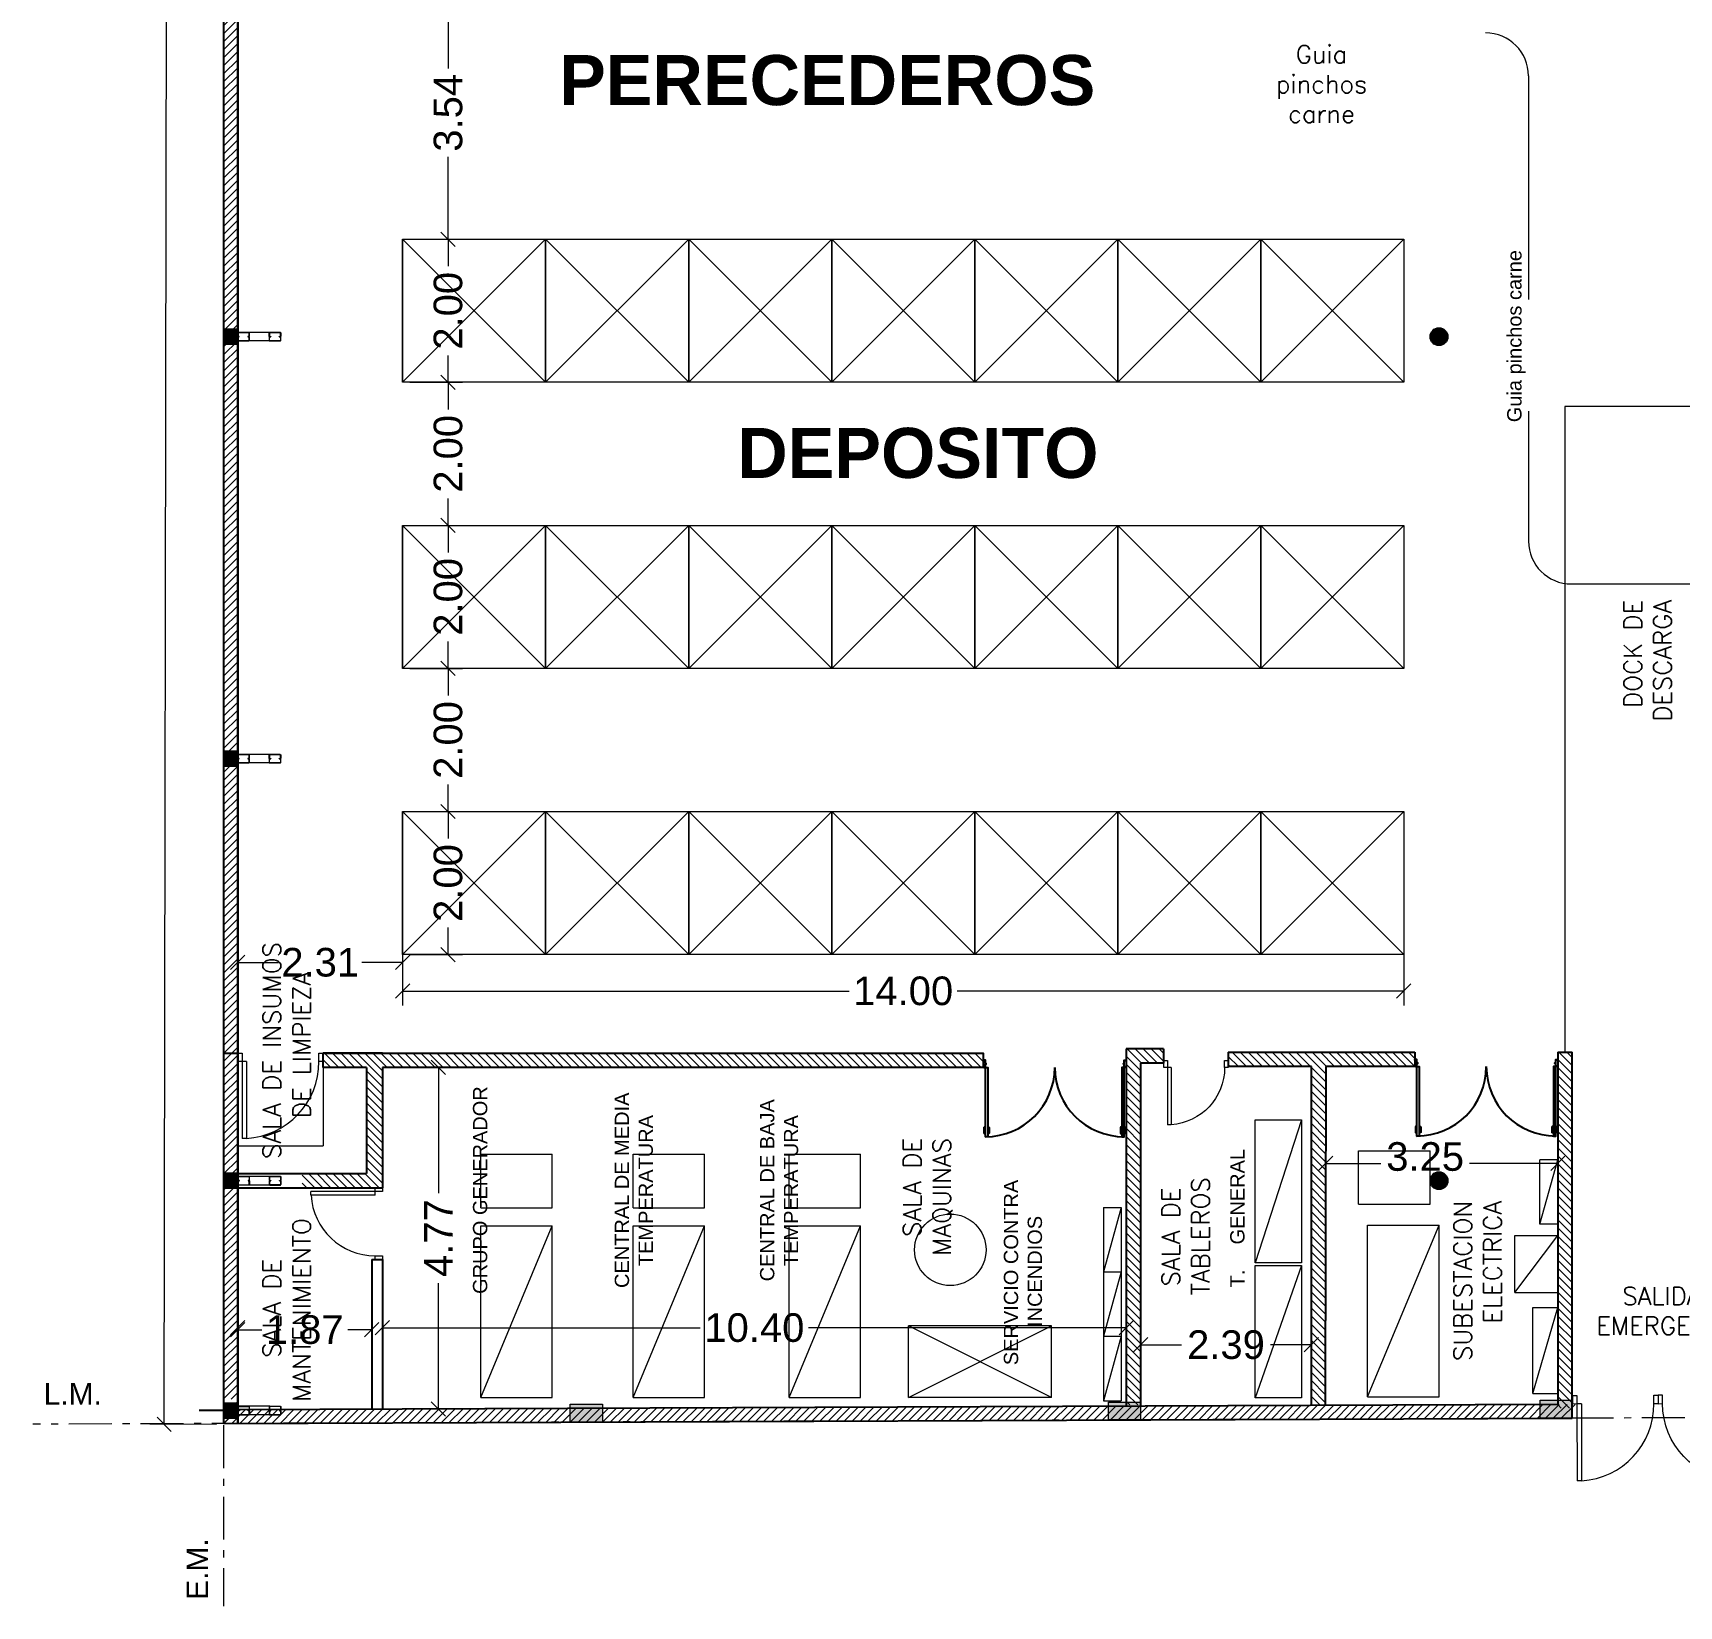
# Model space of a CAD drawing. Header units: inches. Extents: x 2 to 182, y -26 to 193.
# Drawn here: x 110.43 to 133.46, y 5.32 to 27.31 of the extents above; entities that cross this region are included whole.
import ezdxf

# ---------------------------------------------------------------- set-up
doc = ezdxf.new("R2010")
doc.units = ezdxf.units.IN
doc.header["$MEASUREMENT"] = 0
for name, pattern in [('ACAD_ISO10W100', [18, 12, -3, 0, -3]), ('HIDDEN2', [4.7625, 3.175, -1.5875]), ('LÍNEAS_OCULTAS2', [0.1875, 0.125, -0.0625])]:
    doc.linetypes.add(name, pattern=pattern)
for name, color, linetype, lineweight in [('0-EQUIPAMIENTO-LAB', 6, 'Continuous', 9), ('01 eje', 30, 'ACAD_ISO10W100', 9), ('ARQ-CARPINTERIAS', 4, 'Continuous', 9), ('Est-Acero', 4, 'Continuous', 13), ('Est-muro', 7, 'Continuous', 0), ('HATCH HORMIGON', 100, 'Continuous', 13), ('L COTAS', 1, 'Continuous', 9), ('l gris', 9, 'Continuous', 5), ('L PROYEC', 4, 'HIDDEN2', 9), ('LAVADO MU', 10, 'Continuous', 5)]:
    doc.layers.add(name, color=color, linetype=linetype, lineweight=lineweight)
for name, color, linetype in [('01-COTAS ESTRUCTURA', 9, 'Continuous'), ('ARQ-TXTS LOCAL', 3, 'Continuous'), ('CARP-Herrajes', 9, 'Continuous'), ('Carp-Linea abrir', 9, 'Continuous'), ('CARP-MARCOS', 4, 'Continuous'), ('CARP-Puertas', 4, 'Continuous'), ('l muro', 5, 'Continuous'), ('l olumnas', 140, 'Continuous'), ('l texto', 30, 'Continuous'), ('smr acero', 170, 'Continuous')]:
    doc.layers.add(name, color=color, linetype=linetype)
doc.styles.add('2mm para 1.100', font='ARIAL.TTF')
doc.styles.add('3mm para 1.100', font='ARIAL.TTF')
doc.styles.add('RomanS', font='romans.shx')
doc.styles.get("Standard").update_dxf_attribs({"font": 'ARIAL.TTF'})
doc.dimstyles.new('cotas 1.100', dxfattribs={"dimscale": 2, "dimtxt": 0.2, "dimasz": 0.1, "dimexe": 0.1, "dimexo": 0.05, "dimgap": 0.05, "dimtad": 0, "dimzin": 0, "dimdsep": 46, "dimtxsty": '2mm para 1.100', "dimblk": 'OBLIQUE', "dimcen": 0.09, "dimclrd": 256, "dimclre": 256, "dimclrt": 256, "dimaunit": 1, "dimadec": 3, "dimazin": 0, "dimtfac": 1, "dimtofl": 0, "dimtmove": 2, "dimatfit": 3, "dimfxl": 0, "dimtolj": 1, "dimtzin": 0, "dimlwd": -1, "dimlwe": -1, "dimarcsym": 0})

# ---------------------------------------------------------------- blocks, each defined once
blk = doc.blocks.new('terreno1')
at = {"layer": '01 eje', "ltscale": 0.05}
for p, q in [((2858.813, 860.328), (2858.813, 730.799)), ((2901.252, 733.518), (2856.148, 733.34))]:
    blk.add_line(p, q, dxfattribs=at)
at = {"layer": '01 eje', "insert": (2856.297, 733.915), "char_height": 0.3, "attachment_point": 1}
blk.add_mtext_dynamic_manual_height_columns('L.M.', width=7.33177, gutter_width=12.5, heights=[0], dxfattribs=at)
at = {"layer": '01 eje', "insert": (2858.296, 730.885), "char_height": 0.3, "attachment_point": 1, "rotation": 90}
blk.add_mtext_dynamic_manual_height_columns('E.M.', width=7.33177, gutter_width=12.5, heights=[0], dxfattribs=at)
blk = doc.blocks.new('SE-PM01$0$LR-PM01$0$Puerta1')
for p, q in [((616.66, 127.39), (616.66, 128.189)), ((616.711, 128.189), (616.66, 128.189)), ((616.711, 127.39), (616.711, 128.189)), ((616.711, 127.39), (616.66, 127.39))]:
    blk.add_line(p, q)
at = {"ltscale": 200}
for points in [[(616.61, 127.29), (616.66, 127.29), (616.66, 127.39), (616.61, 127.39)], [(617.46, 127.29), (617.51, 127.29), (617.51, 127.39), (617.46, 127.39)]]:
    blk.add_lwpolyline(points, close=True, dxfattribs=at)
blk.add_arc((616.66, 127.39), 0.8, 360, 86.3151, dxfattribs=at)
blk = doc.blocks.new('*U28')
at = {"layer": 'CARP-Herrajes'}
for p, q in [((0.03, 0.912), (0.02, 0.912)), ((0.03, 0.898), (0.02, 0.898)), ((0.062, 0.912), (0.072, 0.912)), ((0.062, 0.898), (0.072, 0.898)), ((1.938, 0.912), (1.928, 0.912)), ((1.938, 0.898), (1.928, 0.898)), ((1.97, 0.912), (1.98, 0.912)), ((1.97, 0.898), (1.98, 0.898))]:
    blk.add_line(p, q, dxfattribs=at)
for points in [[(0.013, 0.923), (0.017, 0.923, -0.414214), (0.02, 0.919), (0.02, 0.842, -0.414214), (0.017, 0.838), (0.013, 0.838, -0.414214), (0.01, 0.842), (0.01, 0.919, -0.414214)], [(0.079, 0.923), (0.075, 0.923, 0.414214), (0.072, 0.919), (0.072, 0.842, 0.414214), (0.075, 0.838), (0.079, 0.838, 0.414214), (0.082, 0.842), (0.082, 0.919, 0.414214)], [(1.921, 0.923), (1.925, 0.923, -0.414214), (1.928, 0.919), (1.928, 0.842, -0.414214), (1.925, 0.838), (1.921, 0.838, -0.414214), (1.918, 0.842), (1.918, 0.919, -0.414214)], [(1.987, 0.923), (1.983, 0.923, 0.414214), (1.98, 0.919), (1.98, 0.842, 0.414214), (1.983, 0.838), (1.987, 0.838, 0.414214), (1.99, 0.842), (1.99, 0.919, 0.414214)]]:
    blk.add_lwpolyline(points, format="xyb", close=True, dxfattribs=at)
at = {"layer": 'Carp-Linea abrir'}
for centre, start, end in [((0.03, 0), 0, 90), ((1.97, 0), 90, 180)]:
    blk.add_arc(centre, 0.97, start, end, dxfattribs=at)
at = {"layer": 'CARP-MARCOS'}
for points in [[(0, 0), (0, -0.01), (0.01, -0.01), (0.01, 0), (0.03, 0), (0.03, -0.045), (0.04, -0.045), (0.04, -0.055), (0.03, -0.055), (0.03, -0.1), (0.01, -0.1), (0.01, -0.09), (0, -0.09), (0, -0.1)], [(2, 0), (2, -0.01), (1.99, -0.01), (1.99, 0), (1.97, 0), (1.97, -0.045), (1.96, -0.045), (1.96, -0.055), (1.97, -0.055), (1.97, -0.1), (1.99, -0.1), (1.99, -0.09), (2, -0.09), (2, -0.1)]]:
    blk.add_lwpolyline(points, dxfattribs=at)
at = {"layer": 'CARP-Puertas'}
for points in [[(0.03, 0), (0.062, 0), (0.062, 0.97), (0.03, 0.97), (0.03, 0)], [(1.97, 0), (1.938, 0), (1.938, 0.97), (1.97, 0.97), (1.97, 0)]]:
    blk.add_lwpolyline(points, dxfattribs=at)
blk = doc.blocks.new('_Oblique')
at = {"color": 0, "linetype": 'ByBlock', "lineweight": -2}
blk.add_line((-0.5, -0.5), (0.5, 0.5), dxfattribs=at)
blk = doc.blocks.new('*D234')
at = {"layer": 'Defpoints', "color": 0}
for p in [(112.468, 132.68), (113.298, 132.678), (113.098, 7.859)]:
    blk.add_point(p, dxfattribs=at)
at = {"layer": 'L COTAS'}
for p, q in [((113.198, 132.679), (112.268, 132.68)), ((112.468, 132.68), (112.37, 71.179)), ((112.268, 7.86), (112.367, 69.361)), ((112.998, 7.859), (112.068, 7.861))]:
    blk.add_line(p, q, dxfattribs=at)
at = {"layer": 'L COTAS', "xscale": 0.2, "yscale": 0.2, "zscale": 0.2}
for p, rotation in [((112.468, 132.68), 89.90828215739022), ((112.268, 7.86), 269.9082821573902)]:
    blk.add_blockref('_Oblique', p, dxfattribs=dict(at, rotation=rotation))
at = {"layer": 'L COTAS', "insert": (112.368, 70.27), "char_height": 0.4, "attachment_point": 5, "rotation": 89.9083, "style": '2mm para 1.100'}
blk.add_mtext('\\A1;124.82', dxfattribs=at)
blk = doc.blocks.new('*D305')
at = {"layer": 'Defpoints', "color": 0}
for p in [(115.839, 12.85), (116.104, 12.85), (116.466, 8.075)]:
    blk.add_point(p, dxfattribs=at)
at = {"layer": 'L COTAS'}
for p, q in [((115.939, 12.85), (116.304, 12.85)), ((116.104, 12.85), (116.104, 11.09)), ((116.104, 8.075), (116.104, 9.835)), ((116.366, 8.075), (115.904, 8.075))]:
    blk.add_line(p, q, dxfattribs=at)
at = {"layer": 'L COTAS', "xscale": 0.2, "yscale": 0.2, "zscale": 0.2}
for p, rotation in [((116.104, 12.85), 90), ((116.104, 8.075), 270)]:
    blk.add_blockref('_Oblique', p, dxfattribs=dict(at, rotation=rotation))
at = {"layer": 'L COTAS', "insert": (116.104, 10.463), "char_height": 0.4, "attachment_point": 5, "rotation": 90, "style": '2mm para 1.100'}
blk.add_mtext('\\A1;4.77', dxfattribs=at)
blk = doc.blocks.new('SE-PM01$0$P3')
for p, q in [((7, 19.56), (6.1, 19.56)), ((6.1, 19.509), (6.1, 19.56)), ((7, 19.509), (7, 19.56))]:
    blk.add_line(p, q)
at = {"ltscale": 200}
blk.add_line((7, 19.509), (6.1, 19.509), dxfattribs=at)
for points in [[(7.1, 19.61), (7.1, 19.56), (7, 19.56), (7, 19.61)], [(7.1, 18.66), (7.1, 18.61), (7, 18.61), (7, 18.66)]]:
    blk.add_lwpolyline(points, close=True, dxfattribs=at)
blk.add_arc((7, 19.56), 0.9, 183.2763, 270, dxfattribs=at)
blk = doc.blocks.new('*D325')
at = {"layer": 'Defpoints', "color": 0}
for p in [(115.604, 22.427), (115.604, 20.427), (116.24, 20.427)]:
    blk.add_point(p, dxfattribs=at)
at = {"layer": 'L COTAS'}
for p, q in [((115.704, 22.427), (116.44, 22.427)), ((116.24, 22.427), (116.24, 22.049)), ((116.24, 20.427), (116.24, 20.804)), ((115.704, 20.427), (116.44, 20.427))]:
    blk.add_line(p, q, dxfattribs=at)
at = {"layer": 'L COTAS', "xscale": 0.2, "yscale": 0.2, "zscale": 0.2}
for p, rotation in [((116.24, 22.427), 90), ((116.24, 20.427), 270)]:
    blk.add_blockref('_Oblique', p, dxfattribs=dict(at, rotation=rotation))
at = {"layer": 'L COTAS', "insert": (116.24, 21.427), "char_height": 0.4, "attachment_point": 5, "rotation": 90, "style": '2mm para 1.100'}
blk.add_mtext('\\A1;2.00', dxfattribs=at)
blk = doc.blocks.new('*D326')
at = {"layer": 'Defpoints', "color": 0}
for p in [(115.604, 20.427), (115.604, 18.427), (116.24, 18.427)]:
    blk.add_point(p, dxfattribs=at)
at = {"layer": 'L COTAS'}
for p, q in [((115.704, 20.427), (116.44, 20.427)), ((116.24, 20.427), (116.24, 20.049)), ((116.24, 18.427), (116.24, 18.804)), ((115.704, 18.427), (116.44, 18.427))]:
    blk.add_line(p, q, dxfattribs=at)
at = {"layer": 'L COTAS', "xscale": 0.2, "yscale": 0.2, "zscale": 0.2}
for p, rotation in [((116.24, 20.427), 90), ((116.24, 18.427), 270)]:
    blk.add_blockref('_Oblique', p, dxfattribs=dict(at, rotation=rotation))
at = {"layer": 'L COTAS', "insert": (116.24, 19.427), "char_height": 0.4, "attachment_point": 5, "rotation": 90, "style": '2mm para 1.100'}
blk.add_mtext('\\A1;2.00', dxfattribs=at)
blk = doc.blocks.new('*D327')
at = {"layer": 'Defpoints', "color": 0}
for p in [(115.604, 18.427), (115.604, 16.427), (116.24, 16.427)]:
    blk.add_point(p, dxfattribs=at)
at = {"layer": 'L COTAS'}
for p, q in [((115.704, 18.427), (116.44, 18.427)), ((116.24, 18.427), (116.24, 18.049)), ((116.24, 16.427), (116.24, 16.804)), ((115.704, 16.427), (116.44, 16.427))]:
    blk.add_line(p, q, dxfattribs=at)
at = {"layer": 'L COTAS', "xscale": 0.2, "yscale": 0.2, "zscale": 0.2}
for p, rotation in [((116.24, 18.427), 90), ((116.24, 16.427), 270)]:
    blk.add_blockref('_Oblique', p, dxfattribs=dict(at, rotation=rotation))
at = {"layer": 'L COTAS', "insert": (116.24, 17.427), "char_height": 0.4, "attachment_point": 5, "rotation": 90, "style": '2mm para 1.100'}
blk.add_mtext('\\A1;2.00', dxfattribs=at)
blk = doc.blocks.new('*D328')
at = {"layer": 'Defpoints', "color": 0}
for p in [(115.604, 16.427), (115.604, 14.427), (116.24, 14.427)]:
    blk.add_point(p, dxfattribs=at)
at = {"layer": 'L COTAS'}
for p, q in [((115.704, 16.427), (116.44, 16.427)), ((116.24, 16.427), (116.24, 16.049)), ((116.24, 14.427), (116.24, 14.804)), ((115.704, 14.427), (116.44, 14.427))]:
    blk.add_line(p, q, dxfattribs=at)
at = {"layer": 'L COTAS', "xscale": 0.2, "yscale": 0.2, "zscale": 0.2}
for p, rotation in [((116.24, 16.427), 90), ((116.24, 14.427), 270)]:
    blk.add_blockref('_Oblique', p, dxfattribs=dict(at, rotation=rotation))
at = {"layer": 'L COTAS', "insert": (116.24, 15.427), "char_height": 0.4, "attachment_point": 5, "rotation": 90, "style": '2mm para 1.100'}
blk.add_mtext('\\A1;2.00', dxfattribs=at)
blk = doc.blocks.new('*D336')
at = {"layer": 'Defpoints', "color": 0}
for p in [(128.514, 12.001), (131.76, 11.687), (128.514, 11.506)]:
    blk.add_point(p, dxfattribs=at)
at = {"layer": 'L COTAS'}
for p, q in [((128.514, 11.901), (128.514, 11.306)), ((131.76, 11.587), (131.76, 11.306)), ((128.514, 11.506), (129.284, 11.506)), ((131.76, 11.506), (130.525, 11.506))]:
    blk.add_line(p, q, dxfattribs=at)
at = {"layer": 'L COTAS', "xscale": 0.2, "yscale": 0.2, "zscale": 0.2, "rotation": 180}
blk.add_blockref('_Oblique', (128.514, 11.506), dxfattribs=at)
at = {"layer": 'L COTAS', "xscale": 0.2, "yscale": 0.2, "zscale": 0.2}
blk.add_blockref('_Oblique', (131.76, 11.506), dxfattribs=at)
at = {"layer": 'L COTAS', "insert": (129.904, 11.601), "char_height": 0.4, "attachment_point": 5, "style": '2mm para 1.100'}
blk.add_mtext('\\A1;3.25', dxfattribs=at)
blk = doc.blocks.new('*D463')
at = {"layer": 'Defpoints', "color": 0}
for p in [(129.604, 14.925), (115.604, 14.427), (115.604, 13.917)]:
    blk.add_point(p, dxfattribs=at)
at = {"layer": 'L COTAS'}
for p, q in [((129.604, 14.825), (129.604, 13.717)), ((115.604, 14.327), (115.604, 13.717)), ((115.604, 13.917), (121.848, 13.917)), ((129.604, 13.917), (123.359, 13.917))]:
    blk.add_line(p, q, dxfattribs=at)
at = {"layer": 'L COTAS', "xscale": 0.2, "yscale": 0.2, "zscale": 0.2, "rotation": 180}
blk.add_blockref('_Oblique', (115.604, 13.917), dxfattribs=at)
at = {"layer": 'L COTAS', "xscale": 0.2, "yscale": 0.2, "zscale": 0.2}
blk.add_blockref('_Oblique', (129.604, 13.917), dxfattribs=at)
at = {"layer": 'L COTAS', "insert": (122.604, 13.917), "char_height": 0.4, "attachment_point": 5, "style": '2mm para 1.100'}
blk.add_mtext('\\A1;14.00', dxfattribs=at)
blk = doc.blocks.new('*D337')
at = {"layer": 'Defpoints', "color": 0}
for p in [(113.298, 14.827), (115.604, 14.827), (113.298, 14.317)]:
    blk.add_point(p, dxfattribs=at)
at = {"layer": 'L COTAS'}
for p, q in [((113.298, 14.727), (113.298, 14.117)), ((115.604, 14.727), (115.604, 14.117)), ((113.298, 14.317), (113.867, 14.317)), ((115.604, 14.317), (115.035, 14.317))]:
    blk.add_line(p, q, dxfattribs=at)
at = {"layer": 'L COTAS', "xscale": 0.2, "yscale": 0.2, "zscale": 0.2, "rotation": 180}
blk.add_blockref('_Oblique', (113.298, 14.317), dxfattribs=at)
at = {"layer": 'L COTAS', "xscale": 0.2, "yscale": 0.2, "zscale": 0.2}
blk.add_blockref('_Oblique', (115.604, 14.317), dxfattribs=at)
at = {"layer": 'L COTAS', "insert": (114.451, 14.317), "char_height": 0.4, "attachment_point": 5, "style": '2mm para 1.100'}
blk.add_mtext('\\A1;2.31', dxfattribs=at)
blk = doc.blocks.new('*D338')
at = {"layer": 'Defpoints', "color": 0}
for p in [(115.798, 27.964), (115.604, 24.427), (116.24, 24.427)]:
    blk.add_point(p, dxfattribs=at)
at = {"layer": 'L COTAS'}
for p, q in [((115.898, 27.964), (116.44, 27.964)), ((116.24, 27.964), (116.24, 26.814)), ((116.24, 24.427), (116.24, 25.577)), ((115.704, 24.427), (116.44, 24.427))]:
    blk.add_line(p, q, dxfattribs=at)
at = {"layer": 'L COTAS', "xscale": 0.2, "yscale": 0.2, "zscale": 0.2}
for p, rotation in [((116.24, 27.964), 90), ((116.24, 24.427), 270)]:
    blk.add_blockref('_Oblique', p, dxfattribs=dict(at, rotation=rotation))
at = {"layer": 'L COTAS', "insert": (116.24, 26.195), "char_height": 0.4, "attachment_point": 5, "rotation": 90, "style": '2mm para 1.100'}
blk.add_mtext('\\A1;3.54', dxfattribs=at)
blk = doc.blocks.new('*D339')
at = {"layer": 'Defpoints', "color": 0}
for p in [(115.604, 24.427), (115.604, 22.427), (116.24, 22.427)]:
    blk.add_point(p, dxfattribs=at)
at = {"layer": 'L COTAS'}
for p, q in [((115.704, 24.427), (116.44, 24.427)), ((116.24, 24.427), (116.24, 24.049)), ((116.24, 22.427), (116.24, 22.804)), ((115.704, 22.427), (116.44, 22.427))]:
    blk.add_line(p, q, dxfattribs=at)
at = {"layer": 'L COTAS', "xscale": 0.2, "yscale": 0.2, "zscale": 0.2}
for p, rotation in [((116.24, 24.427), 90), ((116.24, 22.427), 270)]:
    blk.add_blockref('_Oblique', p, dxfattribs=dict(at, rotation=rotation))
at = {"layer": 'L COTAS', "insert": (116.24, 23.427), "char_height": 0.4, "attachment_point": 5, "rotation": 90, "style": '2mm para 1.100'}
blk.add_mtext('\\A1;2.00', dxfattribs=at)
blk = doc.blocks.new('base1')
at = {"layer": 'smr acero'}
h = blk.add_hatch(color=256, dxfattribs=at)
h.dxf.hatch_style = 1
h.paths.add_polyline_path([(4862.665, 1040.797), (4862.665, 1040.597), (4862.465, 1040.597), (4862.465, 1040.797)])
at = {"layer": 'Est-Acero'}
for points in [[(4862.819, 1040.757), (4862.671, 1040.757, 0.414214), (4862.665, 1040.751), (4862.665, 1040.703, 0.414214), (4862.671, 1040.697), (4862.685, 1040.697), (4862.685, 1040.699), (4862.673, 1040.699, -0.414214), (4862.667, 1040.705), (4862.667, 1040.749, -0.414214), (4862.673, 1040.755), (4862.817, 1040.755, -0.414214), (4862.823, 1040.749), (4862.823, 1040.705, -0.414214), (4862.817, 1040.699), (4862.805, 1040.699), (4862.805, 1040.697), (4862.819, 1040.697, 0.414214), (4862.825, 1040.703), (4862.825, 1040.751, 0.414214)], [(4862.819, 1040.637), (4862.671, 1040.637, -0.414214), (4862.665, 1040.643), (4862.665, 1040.691, -0.414214), (4862.671, 1040.697), (4862.685, 1040.697), (4862.685, 1040.695), (4862.673, 1040.695, 0.414214), (4862.667, 1040.689), (4862.667, 1040.645, 0.414214), (4862.673, 1040.639), (4862.817, 1040.639, 0.414214), (4862.823, 1040.645), (4862.823, 1040.689, 0.414214), (4862.817, 1040.695), (4862.805, 1040.695), (4862.805, 1040.697), (4862.819, 1040.697, -0.414214), (4862.825, 1040.691), (4862.825, 1040.643, -0.414214)], [(4863.111, 1040.757), (4863.259, 1040.757, -0.414214), (4863.265, 1040.751), (4863.265, 1040.703, -0.414214), (4863.259, 1040.697), (4863.245, 1040.697), (4863.245, 1040.699), (4863.257, 1040.699, 0.414214), (4863.263, 1040.705), (4863.263, 1040.749, 0.414214), (4863.257, 1040.755), (4863.113, 1040.755, 0.414214), (4863.107, 1040.749), (4863.107, 1040.705, 0.414214), (4863.113, 1040.699), (4863.125, 1040.699), (4863.125, 1040.697), (4863.111, 1040.697, -0.414214), (4863.105, 1040.703), (4863.105, 1040.751, -0.414214)], [(4863.111, 1040.637), (4863.259, 1040.637, 0.414214), (4863.265, 1040.643), (4863.265, 1040.691, 0.414214), (4863.259, 1040.697), (4863.245, 1040.697), (4863.245, 1040.695), (4863.257, 1040.695, -0.414214), (4863.263, 1040.689), (4863.263, 1040.645, -0.414214), (4863.257, 1040.639), (4863.113, 1040.639, -0.414214), (4863.107, 1040.645), (4863.107, 1040.689, -0.414214), (4863.113, 1040.695), (4863.125, 1040.695), (4863.125, 1040.697), (4863.111, 1040.697, 0.414214), (4863.105, 1040.691), (4863.105, 1040.643, 0.414214)]]:
    blk.add_lwpolyline(points, format="xyb", close=True, dxfattribs=at)
at = {"layer": 'Est-muro'}
for p, q in [((4863.111, 1040.757), (4862.809, 1040.757)), ((4863.111, 1040.637), (4862.809, 1040.637))]:
    blk.add_line(p, q, dxfattribs=at)
at = {"layer": 'l olumnas'}
blk.add_lwpolyline([(4862.465, 1040.597), (4862.665, 1040.597), (4862.665, 1040.797), (4862.465, 1040.797)], close=True, dxfattribs=at)
blk = doc.blocks.new('*D478')
at = {"layer": 'Defpoints', "color": 0}
for p in [(125.924, 10.514), (128.314, 10.492), (128.314, 8.971)]:
    blk.add_point(p, dxfattribs=at)
at = {"layer": 'L COTAS'}
for p, q in [((125.924, 10.414), (125.924, 8.771)), ((128.314, 10.392), (128.314, 8.771)), ((125.924, 8.971), (126.496, 8.971)), ((128.314, 8.971), (127.742, 8.971))]:
    blk.add_line(p, q, dxfattribs=at)
at = {"layer": 'L COTAS', "xscale": 0.2, "yscale": 0.2, "zscale": 0.2, "rotation": 180}
blk.add_blockref('_Oblique', (125.924, 8.971), dxfattribs=at)
at = {"layer": 'L COTAS', "xscale": 0.2, "yscale": 0.2, "zscale": 0.2}
blk.add_blockref('_Oblique', (128.314, 8.971), dxfattribs=at)
at = {"layer": 'L COTAS', "insert": (127.119, 8.971), "char_height": 0.4, "attachment_point": 5, "style": '2mm para 1.100'}
blk.add_mtext('\\A1;2.39', dxfattribs=at)
blk = doc.blocks.new('*D479')
at = {"layer": 'Defpoints', "color": 0}
for p in [(115.321, 9.209), (115.321, 9.209), (125.724, 9.209)]:
    blk.add_point(p, dxfattribs=at)
at = {"layer": 'L COTAS'}
for p, q in [((115.321, 9.309), (115.321, 9.409)), ((125.724, 9.309), (125.724, 9.409)), ((115.321, 9.209), (119.767, 9.209)), ((125.724, 9.209), (121.278, 9.209))]:
    blk.add_line(p, q, dxfattribs=at)
at = {"layer": 'L COTAS', "xscale": 0.2, "yscale": 0.2, "zscale": 0.2, "rotation": 180}
blk.add_blockref('_Oblique', (115.321, 9.209), dxfattribs=at)
at = {"layer": 'L COTAS', "xscale": 0.2, "yscale": 0.2, "zscale": 0.2}
blk.add_blockref('_Oblique', (125.724, 9.209), dxfattribs=at)
at = {"layer": 'L COTAS', "insert": (120.523, 9.209), "char_height": 0.4, "attachment_point": 5, "style": '2mm para 1.100'}
blk.add_mtext('\\A1;10.40', dxfattribs=at)
blk = doc.blocks.new('*D480')
at = {"layer": 'Defpoints', "color": 0}
for p in [(113.298, 9.181), (113.298, 9.116), (115.171, 9.116)]:
    blk.add_point(p, dxfattribs=at)
at = {"layer": 'L COTAS'}
for p, q in [((113.298, 9.216), (113.298, 9.381)), ((115.171, 9.216), (115.171, 9.381)), ((113.298, 9.181), (113.634, 9.181)), ((115.171, 9.181), (114.835, 9.181))]:
    blk.add_line(p, q, dxfattribs=at)
at = {"layer": 'L COTAS', "xscale": 0.2, "yscale": 0.2, "zscale": 0.2, "rotation": 180}
blk.add_blockref('_Oblique', (113.298, 9.181), dxfattribs=at)
at = {"layer": 'L COTAS', "xscale": 0.2, "yscale": 0.2, "zscale": 0.2}
blk.add_blockref('_Oblique', (115.171, 9.181), dxfattribs=at)
at = {"layer": 'L COTAS', "insert": (114.234, 9.181), "char_height": 0.4, "attachment_point": 5, "style": '2mm para 1.100'}
blk.add_mtext('\\A1;1.87', dxfattribs=at)

msp = doc.modelspace()

# ---------------------------------------------------------------- hatches: boundary and pattern name
at = {"layer": 'HATCH HORMIGON'}
h = msp.add_hatch(color=256, dxfattribs=at)
h.dxf.hatch_style = 1
h.paths.add_polyline_path([(118.398, 8.14), (118.398, 7.89), (117.948, 7.89), (117.948, 8.14)])
h = msp.add_hatch(color=256, dxfattribs=at)
h.dxf.hatch_style = 1
h.paths.add_polyline_path([(125.925, 8.169), (125.925, 7.919), (125.475, 7.919), (125.475, 8.169)])
h = msp.add_hatch(color=256, dxfattribs=at)
h.dxf.hatch_style = 1
h.paths.add_polyline_path([(131.961, 8.193), (131.961, 7.943), (131.511, 7.943), (131.511, 8.193)])
at = {"layer": 'LAVADO MU'}
h = msp.add_hatch(dxfattribs=at)
h.set_pattern_fill('ANSI31', color=256, scale=0.025)
h.set_pattern_definition([(45, (-3354.61869, -738.48336), (-0.0561266008, 0.0561266008), [])])
h.paths.add_polyline_path([(113.298, 47.862), (113.099, 47.862), (113.099, 8.21), (113.298, 8.21)])
h = msp.add_hatch(dxfattribs=at)
h.set_pattern_fill('ANSI31', color=256, scale=0.025, angle=90)
h.set_pattern_definition([(135, (862.46473, -3439.86764), (-0.0561266008, -0.0561266008), [])])
h.paths.add_polyline_path([(114.494, 13.05), (114.494, 12.85), (115.097, 12.85), (115.097, 11.365), (114.199, 11.365), (114.199, 11.165), (115.321, 11.165), (115.321, 12.85), (123.724, 12.85), (123.724, 13.05), (115.321, 13.05), (115.321, 13.05)])
h = msp.add_hatch(dxfattribs=at)
h.set_pattern_fill('ANSI31', color=256, scale=0.025, angle=90)
h.set_pattern_definition([(135, (862.46473, -3439.81124), (-0.0561266008, -0.0561266008), [])])
h.paths.add_polyline_path([(125.724, 13.107), (125.725, 8.132), (125.925, 8.132), (125.925, 12.907), (126.245, 12.907), (126.245, 13.107)])
h = msp.add_hatch(dxfattribs=at)
h.set_pattern_fill('ANSI31', color=256, scale=0.025, angle=90)
h.set_pattern_definition([(135, (865.053744, -3439.857185), (-0.0561266008, -0.0561266008), [])])
h.paths.add_polyline_path([(128.313, 13.061), (127.15, 13.061), (127.15, 12.861), (128.313, 12.861), (128.314, 8.13), (128.508, 8.131), (128.514, 12.861), (129.76, 12.861), (129.76, 13.061)])
h = msp.add_hatch(dxfattribs=at)
h.set_pattern_fill('ANSI31', color=256, scale=0.025, angle=90)
h.set_pattern_definition([(135, (868.500105, -3439.857124), (-0.0561266008, -0.0561266008), [])])
h.paths.add_polyline_path([(131.76, 13.061), (131.76, 8.086), (131.96, 8.086), (131.96, 12.861), (131.96, 12.861), (131.96, 13.061)])
at = {"layer": 'smr acero'}
h = msp.add_hatch(color=256, dxfattribs=at)
h.dxf.hatch_style = 1
h.paths.add_polyline_path([(129.973, 23.065, 1), (130.223, 23.065, 1)])
h = msp.add_hatch(color=256, dxfattribs=at)
h.dxf.hatch_style = 1
h.paths.add_polyline_path([(129.973, 11.265, 1), (130.223, 11.265, 1)])

# ---------------------------------------------------------------- linework, layer by layer
for p, q in [((113.298, 8.051), (112.758, 8.051)), ((113.298, 7.871), (113.298, 8.051))]:
    msp.add_line(p, q)
at = {"layer": '0-EQUIPAMIENTO-LAB'}
for p, q in [((114.494, 12.85), (114.494, 11.755)), ((128.175, 12.117), (127.525, 10.117)), ((113.298, 11.755), (114.494, 11.755)), ((116.696, 11.636), (117.696, 11.636)), ((116.696, 10.886), (116.696, 11.636)), ((117.696, 10.886), (117.696, 11.636)), ((118.826, 11.636), (119.826, 11.636)), ((118.826, 10.886), (118.826, 11.636)), ((119.826, 10.886), (119.826, 11.636)), ((121.009, 11.636), (122.009, 11.636)), ((121.009, 10.886), (121.009, 11.636)), ((122.009, 10.886), (122.009, 11.636)), ((128.973, 11.685), (129.973, 11.685)), ((128.973, 10.935), (128.973, 11.685)), ((129.973, 10.935), (129.973, 11.685)), ((131.51, 10.656), (131.51, 11.556)), ((131.51, 10.656), (131.76, 11.556)), ((131.76, 11.556), (131.51, 11.556)), ((131.76, 10.656), (131.76, 11.556)), ((116.696, 10.886), (117.696, 10.886)), ((118.826, 10.886), (119.826, 10.886)), ((121.009, 10.886), (122.009, 10.886)), ((125.404, 10.89), (125.654, 10.89)), ((125.654, 10.89), (125.404, 9.99)), ((125.404, 10.89), (125.404, 9.99)), ((125.654, 10.89), (125.654, 9.99)), ((128.973, 10.935), (129.973, 10.935)), ((116.696, 8.236), (116.696, 10.636)), ((116.696, 10.636), (117.696, 10.636)), ((116.696, 8.236), (117.696, 10.636)), ((117.696, 8.236), (117.696, 10.636)), ((118.826, 8.236), (118.826, 10.636)), ((118.826, 10.636), (119.826, 10.636)), ((118.826, 8.236), (119.826, 10.636)), ((119.826, 8.236), (119.826, 10.636)), ((121.009, 8.236), (121.009, 10.636)), ((121.009, 10.636), (122.009, 10.636)), ((121.009, 8.236), (122.009, 10.636)), ((122.009, 8.236), (122.009, 10.636)), ((129.099, 8.246), (129.099, 10.646)), ((129.099, 10.646), (130.099, 10.646)), ((129.099, 8.246), (130.099, 10.646)), ((130.099, 8.246), (130.099, 10.646)), ((131.76, 10.656), (131.51, 10.656)), ((131.16, 9.701), (131.16, 10.501)), ((131.16, 10.501), (131.76, 10.501)), ((131.16, 9.701), (131.76, 10.501)), ((131.76, 9.701), (131.76, 10.501)), ((125.404, 9.99), (125.654, 9.99)), ((125.654, 9.99), (125.404, 9.09)), ((125.404, 9.99), (125.404, 9.09)), ((125.404, 9.99), (125.654, 9.99)), ((125.654, 9.99), (125.654, 9.09)), ((128.175, 10.079), (127.525, 8.231)), ((131.16, 9.701), (131.76, 9.701)), ((131.41, 8.291), (131.41, 9.491)), ((131.41, 9.491), (131.76, 9.491)), ((131.41, 8.291), (131.76, 9.491)), ((131.76, 8.291), (131.76, 9.491)), ((124.678, 8.236), (122.678, 9.236)), ((122.678, 8.236), (124.678, 9.236)), ((124.678, 9.236), (122.678, 9.236)), ((122.678, 8.236), (122.678, 9.236)), ((124.678, 8.236), (124.678, 9.236)), ((125.404, 9.09), (125.654, 9.09)), ((125.654, 9.09), (125.404, 8.19)), ((125.404, 9.09), (125.404, 8.19)), ((125.404, 9.09), (125.654, 9.09)), ((125.654, 9.09), (125.654, 8.19)), ((131.41, 8.291), (131.76, 8.291)), ((116.696, 8.236), (117.696, 8.236)), ((118.826, 8.236), (119.826, 8.236)), ((121.009, 8.236), (122.009, 8.236)), ((124.678, 8.236), (122.678, 8.236)), ((125.404, 8.19), (125.654, 8.19)), ((129.099, 8.246), (130.099, 8.246))]:
    msp.add_line(p, q, dxfattribs=at)
for points in [[(115.604, 24.427), (117.604, 24.427), (117.604, 22.427), (115.604, 22.427), (117.604, 24.427), (117.604, 22.427), (115.604, 24.427), (115.604, 22.427)], [(117.604, 24.427), (119.604, 24.427), (119.604, 22.427), (117.604, 22.427), (119.604, 24.427), (119.604, 22.427), (117.604, 24.427), (117.604, 22.427)], [(119.604, 24.427), (121.604, 24.427), (121.604, 22.427), (119.604, 22.427), (121.604, 24.427), (121.604, 22.427), (119.604, 24.427), (119.604, 22.427)], [(121.604, 24.427), (123.604, 24.427), (123.604, 22.427), (121.604, 22.427), (123.604, 24.427), (123.604, 22.427), (121.604, 24.427), (121.604, 22.427)], [(123.604, 24.427), (125.604, 24.427), (125.604, 22.427), (123.604, 22.427), (125.604, 24.427), (125.604, 22.427), (123.604, 24.427), (123.604, 22.427)], [(125.604, 24.427), (127.604, 24.427), (127.604, 22.427), (125.604, 22.427), (127.604, 24.427), (127.604, 22.427), (125.604, 24.427), (125.604, 22.427)], [(127.604, 24.427), (129.604, 24.427), (129.604, 22.427), (127.604, 22.427), (129.604, 24.427), (129.604, 22.427), (127.604, 24.427), (127.604, 22.427)], [(115.604, 20.427), (117.604, 20.427), (117.604, 18.427), (115.604, 18.427), (117.604, 20.427), (117.604, 18.427), (115.604, 20.427), (115.604, 18.427)], [(117.604, 20.427), (119.604, 20.427), (119.604, 18.427), (117.604, 18.427), (119.604, 20.427), (119.604, 18.427), (117.604, 20.427), (117.604, 18.427)], [(119.604, 20.427), (121.604, 20.427), (121.604, 18.427), (119.604, 18.427), (121.604, 20.427), (121.604, 18.427), (119.604, 20.427), (119.604, 18.427)], [(121.604, 20.427), (123.604, 20.427), (123.604, 18.427), (121.604, 18.427), (123.604, 20.427), (123.604, 18.427), (121.604, 20.427), (121.604, 18.427)], [(123.604, 20.427), (125.604, 20.427), (125.604, 18.427), (123.604, 18.427), (125.604, 20.427), (125.604, 18.427), (123.604, 20.427), (123.604, 18.427)], [(125.604, 20.427), (127.604, 20.427), (127.604, 18.427), (125.604, 18.427), (127.604, 20.427), (127.604, 18.427), (125.604, 20.427), (125.604, 18.427)], [(127.604, 20.427), (129.604, 20.427), (129.604, 18.427), (127.604, 18.427), (129.604, 20.427), (129.604, 18.427), (127.604, 20.427), (127.604, 18.427)], [(115.604, 16.427), (117.604, 16.427), (117.604, 14.427), (115.604, 14.427), (117.604, 16.427), (117.604, 14.427), (115.604, 16.427), (115.604, 14.427)], [(117.604, 16.427), (119.604, 16.427), (119.604, 14.427), (117.604, 14.427), (119.604, 16.427), (119.604, 14.427), (117.604, 16.427), (117.604, 14.427)], [(119.604, 16.427), (121.604, 16.427), (121.604, 14.427), (119.604, 14.427), (121.604, 16.427), (121.604, 14.427), (119.604, 16.427), (119.604, 14.427)], [(121.604, 16.427), (123.604, 16.427), (123.604, 14.427), (121.604, 14.427), (123.604, 16.427), (123.604, 14.427), (121.604, 16.427), (121.604, 14.427)], [(123.604, 16.427), (125.604, 16.427), (125.604, 14.427), (123.604, 14.427), (125.604, 16.427), (125.604, 14.427), (123.604, 16.427), (123.604, 14.427)], [(125.604, 16.427), (127.604, 16.427), (127.604, 14.427), (125.604, 14.427), (127.604, 16.427), (127.604, 14.427), (125.604, 16.427), (125.604, 14.427)], [(127.604, 16.427), (129.604, 16.427), (129.604, 14.427), (127.604, 14.427), (129.604, 16.427), (129.604, 14.427), (127.604, 16.427), (127.604, 14.427)], [(127.525, 12.117), (128.175, 12.117), (128.175, 10.117), (127.525, 10.117)], [(127.525, 10.079), (128.175, 10.079), (128.175, 8.231), (127.525, 8.231)]]:
    msp.add_lwpolyline(points, close=True, dxfattribs=at)
msp.add_circle((123.263, 10.299), 0.5, dxfattribs=at)
at = {"layer": 'Est-Acero'}
for centre in [(130.098, 23.065), (130.098, 11.265)]:
    msp.add_circle(centre, 0.125, dxfattribs=at)
at = {"layer": 'HATCH HORMIGON'}
for points in [[(118.397, 8.141), (118.397, 7.891), (117.947, 7.891), (117.947, 8.141)], [(125.925, 8.171), (125.925, 7.921), (125.475, 7.921), (125.475, 8.171)], [(131.961, 8.195), (131.961, 7.945), (131.511, 7.945), (131.511, 8.195)]]:
    msp.add_lwpolyline(points, close=True, dxfattribs=at)
at = {"layer": 'L COTAS'}
for p, q in [((113.298, 9.292), (113.298, 9.409)), ((125.724, 9.292), (125.724, 9.409))]:
    msp.add_line(p, q, dxfattribs=at)
at = {"layer": 'l gris'}
msp.add_lwpolyline([(134.359, 22.089), (131.859, 22.089), (131.859, 13.061)], dxfattribs=at)
at = {"layer": 'l muro'}
for p, q in [((113.098, 132.679), (113.098, 7.87)), ((113.298, 132.679), (113.298, 7.87)), ((113.298, 8.06), (113.298, 28.562)), ((113.098, 13.05), (113.298, 13.05)), ((113.098, 13.05), (113.098, 12.85)), ((114.494, 12.85), (114.494, 13.05)), ((126.245, 13.107), (125.724, 13.107)), ((125.724, 13.107), (125.725, 8.121)), ((125.924, 12.907), (125.924, 8.122)), ((126.245, 12.907), (125.924, 12.907)), ((126.245, 13.107), (126.245, 12.907)), ((127.15, 13.061), (129.76, 13.061)), ((127.15, 13.061), (127.15, 12.861)), ((129.76, 13.061), (129.76, 12.861)), ((129.76, 13.061), (129.76, 13.061)), ((131.76, 13.061), (131.96, 13.061)), ((131.961, 7.945), (131.96, 13.061)), ((113.098, 12.85), (113.098, 12.85)), ((115.097, 12.85), (114.494, 12.85)), ((115.097, 12.85), (115.097, 11.365)), ((115.321, 12.85), (115.321, 11.165)), ((128.313, 12.861), (127.15, 12.861)), ((128.314, 8.123), (128.313, 12.861)), ((128.514, 12.861), (128.508, 8.123)), ((129.76, 12.861), (128.514, 12.861)), ((113.301, 11.365), (115.097, 11.365)), ((113.301, 11.165), (115.321, 11.165)), ((115.171, 10.165), (115.171, 8.068)), ((115.171, 10.165), (115.321, 10.165)), ((115.321, 10.165), (115.321, 8.068)), ((113.101, 7.87), (131.961, 7.945))]:
    msp.add_line(p, q, dxfattribs=at)
for points in [[(131.76, 13.061), (131.76, 8.137), (113.29, 8.06)], [(115.321, 13.05), (114.494, 13.05), (123.724, 13.05), (123.724, 12.85), (115.321, 12.85)]]:
    msp.add_lwpolyline(points, dxfattribs=at)
at = {"layer": 'L PROYEC', "linetype": 'LÍNEAS_OCULTAS2', "ltscale": 25}
for p, q in [((131.35, 26.711), (131.35, 20.208)), ((131.95, 19.608), (134.602, 19.608))]:
    msp.add_line(p, q, dxfattribs=at)
msp.add_arc((130.75, 26.711), 0.6, 0, 90, dxfattribs=at)
at = {"layer": 'L PROYEC', "linetype": 'LÍNEAS_OCULTAS2', "ltscale": 50}
msp.add_arc((131.95, 20.208), 0.6, 180, 270, dxfattribs=at)
at = {"layer": 'LAVADO MU'}
for p, q in [((113.098, 7.98), (113.298, 8.18)), ((113.1, 7.869), (113.29, 8.06)), ((113.101, 7.87), (113.298, 8.068)), ((113.213, 7.871), (113.403, 8.06)), ((113.213, 7.87), (113.403, 8.06)), ((113.325, 7.87), (113.516, 8.061)), ((113.438, 7.871), (113.628, 8.061)), ((113.551, 7.871), (113.741, 8.062)), ((113.663, 7.872), (113.854, 8.062)), ((113.776, 7.872), (113.967, 8.063)), ((113.889, 7.873), (114.079, 8.063)), ((114.001, 7.873), (114.192, 8.064)), ((114.114, 7.873), (114.305, 8.064)), ((114.227, 7.874), (114.417, 8.065)), ((114.34, 7.874), (114.53, 8.065)), ((114.452, 7.875), (114.643, 8.065)), ((114.565, 7.875), (114.756, 8.066)), ((114.678, 7.876), (114.868, 8.066)), ((114.79, 7.876), (114.981, 8.067)), ((114.903, 7.877), (115.094, 8.067)), ((115.016, 7.877), (115.207, 8.068)), ((115.128, 7.877), (115.319, 8.068)), ((115.241, 7.878), (115.432, 8.069)), ((115.354, 7.878), (115.545, 8.069)), ((115.467, 7.879), (115.657, 8.07)), ((115.579, 7.879), (115.77, 8.07)), ((115.692, 7.88), (115.883, 8.071)), ((115.805, 7.88), (115.996, 8.071)), ((115.918, 7.881), (116.108, 8.072)), ((116.031, 7.882), (116.221, 8.072)), ((116.144, 7.882), (116.334, 8.073)), ((116.256, 7.883), (116.447, 8.073)), ((116.369, 7.883), (116.559, 8.073)), ((116.482, 7.884), (116.672, 8.074)), ((116.594, 7.884), (116.785, 8.074)), ((116.707, 7.884), (116.897, 8.075)), ((116.82, 7.885), (117.01, 8.075)), ((116.932, 7.885), (117.123, 8.076)), ((117.045, 7.886), (117.236, 8.076)), ((117.158, 7.886), (117.348, 8.077)), ((117.271, 7.887), (117.461, 8.077)), ((117.383, 7.887), (117.574, 8.078)), ((117.496, 7.888), (117.686, 8.078)), ((117.609, 7.888), (117.799, 8.079)), ((117.721, 7.888), (117.912, 8.079)), ((117.834, 7.889), (118.025, 8.08)), ((117.947, 7.889), (118.137, 8.08)), ((118.059, 7.89), (118.25, 8.081)), ((118.172, 7.89), (118.363, 8.081)), ((118.285, 7.891), (118.476, 8.081)), ((118.397, 7.891), (118.588, 8.082)), ((118.51, 7.892), (118.701, 8.082)), ((118.623, 7.892), (118.814, 8.083)), ((118.736, 7.892), (118.926, 8.083)), ((118.848, 7.893), (119.039, 8.084)), ((118.961, 7.893), (119.152, 8.084)), ((119.074, 7.894), (119.265, 8.085)), ((119.186, 7.894), (119.377, 8.085)), ((119.299, 7.895), (119.49, 8.086)), ((119.412, 7.895), (119.603, 8.086)), ((119.524, 7.896), (119.716, 8.087)), ((119.637, 7.896), (119.828, 8.087)), ((119.75, 7.896), (119.941, 8.088)), ((119.863, 7.897), (120.054, 8.088)), ((119.975, 7.897), (120.166, 8.089)), ((120.088, 7.898), (120.279, 8.089)), ((120.201, 7.898), (120.392, 8.089)), ((120.313, 7.899), (120.505, 8.09)), ((120.426, 7.899), (120.617, 8.09)), ((120.539, 7.9), (120.73, 8.091)), ((120.651, 7.9), (120.843, 8.091)), ((120.764, 7.9), (120.956, 8.092)), ((120.877, 7.901), (121.068, 8.092)), ((120.989, 7.901), (121.181, 8.093)), ((121.102, 7.902), (121.294, 8.093)), ((121.215, 7.902), (121.406, 8.094)), ((121.328, 7.903), (121.519, 8.094)), ((121.44, 7.903), (121.632, 8.095)), ((121.553, 7.904), (121.745, 8.095)), ((121.666, 7.904), (121.857, 8.096)), ((121.778, 7.904), (121.97, 8.096)), ((121.891, 7.905), (122.083, 8.097)), ((122.004, 7.905), (122.195, 8.097)), ((122.116, 7.906), (122.308, 8.098)), ((122.229, 7.906), (122.421, 8.098)), ((122.342, 7.907), (122.534, 8.098)), ((122.455, 7.907), (122.646, 8.099)), ((122.567, 7.908), (122.759, 8.099)), ((122.68, 7.908), (122.872, 8.1)), ((122.793, 7.908), (122.985, 8.1)), ((122.905, 7.909), (123.097, 8.101)), ((123.018, 7.909), (123.21, 8.101)), ((123.131, 7.91), (123.323, 8.102)), ((123.243, 7.91), (123.435, 8.102)), ((123.356, 7.911), (123.548, 8.103)), ((123.469, 7.911), (123.661, 8.103)), ((123.582, 7.912), (123.774, 8.104)), ((123.694, 7.912), (123.886, 8.104)), ((123.807, 7.912), (123.999, 8.105)), ((123.92, 7.913), (124.112, 8.105)), ((124.032, 7.913), (124.225, 8.106)), ((124.145, 7.914), (124.337, 8.106)), ((124.258, 7.914), (124.45, 8.106)), ((124.37, 7.915), (124.563, 8.107)), ((124.483, 7.915), (124.675, 8.107)), ((124.596, 7.916), (124.788, 8.108)), ((124.708, 7.916), (124.901, 8.108)), ((124.821, 7.916), (125.014, 8.109)), ((124.934, 7.917), (125.126, 8.109)), ((125.047, 7.917), (125.239, 8.11)), ((125.159, 7.918), (125.352, 8.11)), ((125.272, 7.918), (125.465, 8.111)), ((125.385, 7.919), (125.577, 8.111)), ((125.497, 7.919), (125.69, 8.112)), ((125.61, 7.92), (125.803, 8.112)), ((125.723, 7.92), (125.915, 8.113)), ((125.835, 7.92), (126.028, 8.113)), ((125.948, 7.921), (126.141, 8.114)), ((126.061, 7.921), (126.254, 8.114)), ((126.174, 7.922), (126.366, 8.114)), ((126.286, 7.922), (126.479, 8.115)), ((126.399, 7.923), (126.592, 8.115)), ((126.512, 7.923), (126.704, 8.116)), ((126.624, 7.924), (126.817, 8.116)), ((126.737, 7.924), (126.93, 8.117)), ((126.85, 7.924), (127.043, 8.117)), ((126.962, 7.925), (127.155, 8.118)), ((127.075, 7.925), (127.268, 8.118)), ((127.188, 7.926), (127.381, 8.119)), ((127.301, 7.926), (127.494, 8.119)), ((127.413, 7.927), (127.606, 8.12)), ((127.526, 7.927), (127.719, 8.12)), ((127.639, 7.927), (127.832, 8.121)), ((127.751, 7.928), (127.944, 8.121)), ((127.864, 7.928), (128.057, 8.122)), ((127.977, 7.929), (128.17, 8.122)), ((128.089, 7.929), (128.283, 8.123)), ((128.202, 7.93), (128.395, 8.123)), ((128.315, 7.93), (128.508, 8.123)), ((128.427, 7.931), (128.621, 8.124)), ((128.54, 7.931), (128.734, 8.124)), ((128.653, 7.931), (128.846, 8.125)), ((128.766, 7.932), (128.959, 8.125)), ((128.878, 7.932), (129.072, 8.126)), ((128.991, 7.933), (129.184, 8.126)), ((129.104, 7.933), (129.297, 8.127)), ((129.216, 7.934), (129.41, 8.127)), ((129.329, 7.934), (129.523, 8.128)), ((129.442, 7.935), (129.635, 8.128)), ((129.554, 7.935), (129.748, 8.129)), ((129.667, 7.935), (129.861, 8.129)), ((129.78, 7.936), (129.973, 8.13)), ((129.892, 7.936), (130.086, 8.13)), ((130.005, 7.937), (130.199, 8.131)), ((130.118, 7.937), (130.312, 8.131)), ((130.23, 7.938), (130.424, 8.131)), ((130.343, 7.938), (130.537, 8.132)), ((130.456, 7.939), (130.65, 8.132)), ((130.456, 7.938), (130.65, 8.132)), ((130.569, 7.939), (130.763, 8.133)), ((130.569, 7.939), (130.763, 8.133)), ((130.681, 7.939), (130.875, 8.133)), ((130.794, 7.94), (130.988, 8.134)), ((130.907, 7.94), (131.101, 8.134)), ((131.019, 7.941), (131.213, 8.135)), ((131.132, 7.941), (131.326, 8.135)), ((131.245, 7.942), (131.439, 8.136)), ((131.358, 7.942), (131.552, 8.136)), ((131.47, 7.943), (131.664, 8.137)), ((131.583, 7.943), (131.777, 8.137)), ((131.696, 7.944), (131.89, 8.138)), ((131.809, 7.944), (132.003, 8.138))]:
    msp.add_line(p, q, dxfattribs=at)

# ---------------------------------------------------------------- block references
at = {"layer": '01-COTAS ESTRUCTURA'}
for p in [(-4749.367, -1017.632), (-4749.367, -1023.532), (-4749.364, -1029.432), (-4749.364, -1032.646)]:
    msp.add_blockref('base1', p, dxfattribs=at)
at = {"layer": 'ARQ-CARPINTERIAS', "yscale": 1.19567011600202, "zscale": 1.19567011600202}
for p, xscale, rotation in [((136.745, 4.561), 1.19567011600202, 90.00000000000001), ((155.448, -0.134), 1.19567011600202, 90.22538034003435), ((110.946, -0.309), -1.19567011600202, 270.2253803400839)]:
    msp.add_blockref('SE-PM01$0$P3', p, dxfattribs=dict(at, xscale=xscale, rotation=rotation))
at = {"layer": 'ARQ-CARPINTERIAS', "rotation": 180}
for p in [(125.724, 12.85), (131.76, 12.86)]:
    msp.add_blockref('*U28', p, dxfattribs=at)
at = {"layer": 'ARQ-CARPINTERIAS', "xscale": -1, "rotation": 179.9999936692466}
msp.add_blockref('SE-PM01$0$LR-PM01$0$Puerta1', (-490.36, 140.237), dxfattribs=at)
at = {"layer": 'ARQ-CARPINTERIAS'}
msp.add_blockref('SE-PM01$0$P3', (108.221, -8.445), dxfattribs=at)
at = {"layer": 'L COTAS', "xscale": 0.2, "yscale": 0.2, "zscale": 0.2, "rotation": 180}
msp.add_blockref('_Oblique', (113.298, 9.209), dxfattribs=at)
at = {"layer": 'L COTAS', "xscale": 0.2, "yscale": 0.2, "zscale": 0.2}
msp.add_blockref('_Oblique', (125.724, 9.209), dxfattribs=at)
at = {"layer": 'l muro'}
msp.add_blockref('terreno1', (-2745.715, -725.48), dxfattribs=at)

# ---------------------------------------------------------------- texts
at = {"layer": 'ARQ-TXTS LOCAL', "insert": (128.455, 27.138), "char_height": 0.25, "width": 1.60952, "attachment_point": 2, "style": 'RomanS'}
msp.add_mtext('Guia pinchos carne', dxfattribs=at)
at = {"layer": 'ARQ-TXTS LOCAL', "char_height": 0.25, "rotation": 90, "style": 'RomanS'}
for s, insert, width, attachment_point in [('DOCK DE DESCARGA', (132.683, 19.386), 2.86224, 3), ('\\pi0.059926;SALA DE INSUMOS \\P\\pi0.63135;DE LIMPIEZA', (113.649, 11.509), 3.53652, 1), ('SALA DE\\PMAQUINAS', (122.604, 11.862), 1.60952, 3), ('\\pi0.036905;SALA DE \\P\\pi-0.088095;TABLEROS', (126.222, 9.751), 1.60952, 1), ('SUBESTACION ELECTRICA', (130.305, 10.984), 1.60952, 3), ('\\pi0.036905;SALA DE \\P\\pi-0.58214;MANTENIMIENTO', (113.649, 8.753), 1.60952, 1)]:
    msp.add_mtext(s, dxfattribs=dict(at, insert=insert, width=width, attachment_point=attachment_point))
at = {"layer": 'ARQ-TXTS LOCAL', "insert": (134.356, 9.111), "char_height": 0.25, "attachment_point": 9, "style": 'RomanS'}
msp.add_mtext_dynamic_manual_height_columns('SALIDA DE EMERGENCIA', width=2.67165, gutter_width=1.15, heights=[0], dxfattribs=at)
at = {"layer": 'l texto', "char_height": 0.7, "width": 6.39684, "attachment_point": 1}
for s, insert in [('{\\fArial|b1|i0|c0|p34;PERECEDEROS}', (117.793, 27.002)), ('{\\fArial|b1|i0|c0|p34;DEPOSITO}', (120.283, 21.79))]:
    msp.add_mtext(s, dxfattribs=dict(at, insert=insert))
at = {"layer": 'l texto', "char_height": 0.20001, "width": 3.70593, "attachment_point": 1, "rotation": 90, "style": '3mm para 1.100'}
for s, insert in [('Guia pinchos carne', (131.052, 21.869)), ('\\pi0.4106;GRUPO GENERADOR', (116.587, 9.272)), ('\\pi0.49348;CENTRAL DE MEDIA \\P\\pi0.80039;TEMPERATURA', (118.57, 9.272)), ('\\pi0.58653;CENTRAL DE BAJA \\P\\pi0.80039;TEMPERATURA', (120.602, 9.272)), ('\\pi0.19763,l0.80004,t1.5977;T.^IGENERAL', (127.178, 8.776)), ('\\pi0.56272;SERVICIO CONTRA \\P\\pi1.0971;INCENDIOS', (124.012, 8.124))]:
    msp.add_mtext(s, dxfattribs=dict(at, insert=insert))

# ---------------------------------------------------------------- dimensions: what is measured, and where the dimension line sits
at = {"layer": 'L COTAS'}
dim = msp.add_aligned_dim(p1=(113.098, 7.859), p2=(113.298, 132.678), distance=0.83, dimstyle='cotas 1.100', override={"dimfxl": 0.1, "dimarcsym": 1}, dxfattribs=at)
dim.commit()
dim.dimension.update_dxf_attribs({"geometry": '*D234', "text_midpoint": (112.368, 70.27)})
for base, p1, p2, angle, picture, middle in [((116.24, 24.427), (115.798, 27.964), (115.604, 24.427), 270, '*D338', (116.24, 26.195)), ((116.24, 22.427), (115.604, 24.427), (115.604, 22.427), 270, '*D339', (116.24, 23.427)), ((116.24, 20.427), (115.604, 22.427), (115.604, 20.427), 270, '*D325', (116.24, 21.427)), ((116.24, 18.427), (115.604, 20.427), (115.604, 18.427), 270, '*D326', (116.24, 19.427)), ((116.24, 16.427), (115.604, 18.427), (115.604, 16.427), 270, '*D327', (116.24, 17.427)), ((116.24, 14.427), (115.604, 16.427), (115.604, 14.427), 270, '*D328', (116.24, 15.427)), ((116.104, 12.8499), (116.4656, 8.0755), (115.8391, 12.8499), 90, '*D305', (116.104, 10.4627))]:
    dim = msp.add_linear_dim(base=base, p1=p1, p2=p2, angle=angle, dimstyle='cotas 1.100', override={"dimfxl": 0.1, "dimarcsym": 1}, dxfattribs=at)
    dim.commit()
    dim.dimension.update_dxf_attribs({"geometry": picture, "text_midpoint": middle})
for base, p1, p2, picture, middle in [((113.298, 14.317), (115.604, 14.827), (113.298, 14.827), '*D337', (114.451, 14.317)), ((115.604, 13.917), (129.604, 14.925), (115.604, 14.427), '*D463', (122.604, 13.917)), ((128.314, 8.971), (125.924, 10.514), (128.314, 10.492), '*D478', (127.119, 8.971)), ((113.298, 9.181), (115.171, 9.116), (113.298, 9.116), '*D480', (114.234, 9.181)), ((115.321, 9.209), (125.724, 9.209), (115.321, 9.209), '*D479', (120.523, 9.209))]:
    dim = msp.add_linear_dim(base=base, p1=p1, p2=p2, dimstyle='cotas 1.100', override={"dimfxl": 0.1, "dimarcsym": 1}, dxfattribs=at)
    dim.commit()
    dim.dimension.update_dxf_attribs({"geometry": picture, "text_midpoint": middle})
dim = msp.add_linear_dim(base=(128.514, 11.506), p1=(131.76, 11.687), p2=(128.514, 12.001), dimstyle='cotas 1.100', override={"dimfxl": 0.1, "dimarcsym": 1}, dxfattribs=at)
dim.commit()
dim.dimension.update_dxf_attribs({"geometry": '*D336', "text_midpoint": (129.904, 11.601), "dimtype": 160})

doc.saveas('drawing.dxf')
